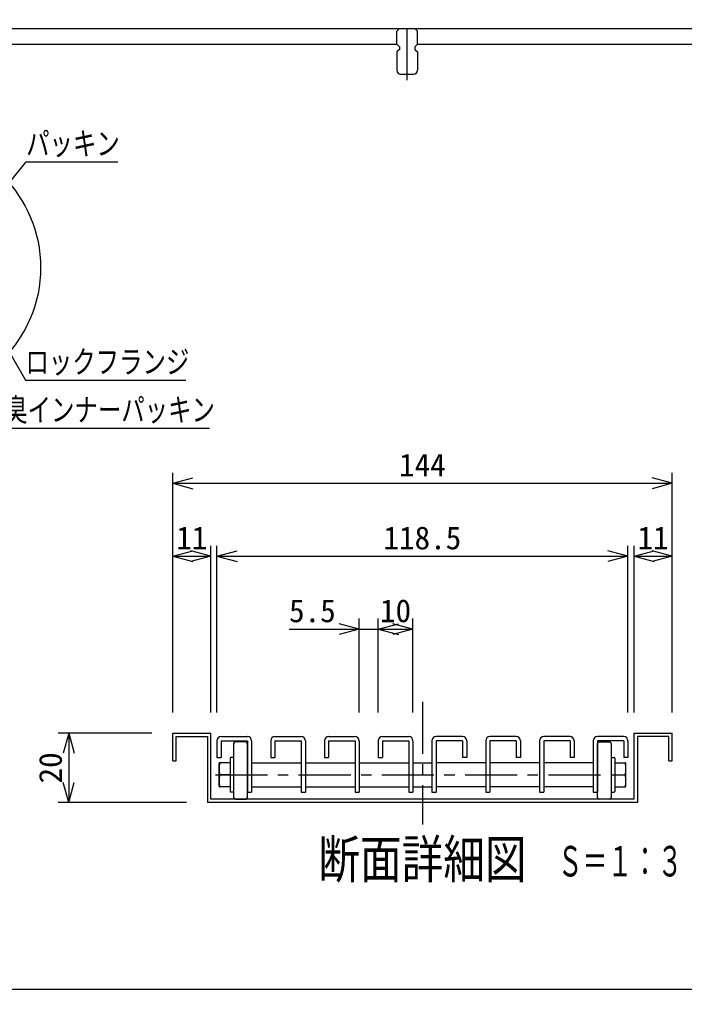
# Model space of a CAD drawing. Units: millimetres, scale not verified, with parts at other scales. Extents: x -1092 to 1092, y -744 to 696.
# Drawn here: x -390 to 121, y -744 to 2 of the extents above; entities that cross this region are included whole.
import ezdxf
from ezdxf.enums import TextEntityAlignment as Align

# ---------------------------------------------------------------- set-up
doc = ezdxf.new("R2010")
doc.units = ezdxf.units.MM
doc.header["$LTSCALE"] = 8
doc.linetypes.add('CHAIN1', pattern=[8, 5, -1, 1, -1])
for name, color, linetype in [('0-0_計極細', 2, 'Continuous'), ('0-1_計細線', 3, 'Continuous'), ('0-7_枠細線', 5, 'Continuous'), ('0-8_枠中線', 5, 'Continuous'), ('0-A_極細1', 7, 'Continuous'), ('0-D_寸法1', 7, 'Continuous'), ('1-2_極細2', 2, 'Continuous'), ('1-3_細線2', 4, 'Continuous'), ('1-5_寸法2', 7, 'Continuous')]:
    doc.layers.add(name, color=color, linetype=linetype)
doc.styles.add('ＭＳ ゴシック', font='')
doc.styles.get('ＭＳ ゴシック').set_extended_font_data('MS Gothic')

msp = doc.modelspace()

# ---------------------------------------------------------------- linework, layer by layer
at = {"layer": '0-0_計極細', "linetype": 'CHAIN1'}
msp.add_line((-91.996, -45.261), (-91.996, -0.208), dxfattribs=at)
at = {"layer": '0-1_計細線'}
for p, q in [((-689.996, -5.466), (426.004, -5.466)), ((-97.996, -5.478), (-99.996, -7.478)), ((-97.996, -5.478), (-85.996, -5.478)), ((-83.996, -7.478), (-85.996, -5.478)), ((-99.996, -17.478), (-99.996, -7.478)), ((-83.996, -17.478), (-83.996, -7.478)), ((-646.996, -17.466), (-99.996, -17.466)), ((-99.996, -17.478), (-97.996, -19.478)), ((-97.996, -21.478), (-99.996, -23.478)), ((-97.996, -19.478), (-97.996, -21.478)), ((-83.996, -17.478), (-85.996, -19.478)), ((-85.996, -19.478), (-85.996, -21.478)), ((-85.996, -21.478), (-83.996, -23.478)), ((-83.996, -17.466), (426.004, -17.466)), ((-99.996, -23.478), (-99.996, -37.478)), ((-83.996, -23.478), (-83.996, -37.478)), ((-96.996, -40.478), (-86.996, -40.478))]:
    msp.add_line(p, q, dxfattribs=at)
for centre, start, end in [((-96.996, -37.478), 180, 270), ((-86.996, -37.478), 270, 360)]:
    msp.add_arc(centre, 3, start, end, dxfattribs=at)
at = {"layer": '0-8_枠中線'}
msp.add_lwpolyline([(-1092, -744), (-1092, 696), (1092, 696), (1092, -744)], close=True, dxfattribs=at)
at = {"layer": '0-A_極細1'}
msp.add_circle((-473.071, -189.214), 99.281, dxfattribs=at)
at = {"layer": '0-D_寸法1'}
for points in [[(-417.703, -148.266), (-384.971, -107.975), (-314.571, -107.975)], [(-486.562, -196.979), (-419.849, -312.532), (-243.849, -312.532)], [(-418.802, -218.003), (-385.486, -275.703), (-262.286, -275.703)]]:
    msp.add_lwpolyline(points, dxfattribs=at)
at = {"layer": '1-2_極細2', "linetype": 'CHAIN1'}
for p, q in [((-80.22, -522.825), (-80.22, -617.218)), ((-239.419, -578.953), (80.03, -578.953))]:
    msp.add_line(p, q, dxfattribs=at)
at = {"layer": '1-2_極細2'}
for p, q in [((-269.553, -549.62), (-245.553, -549.62)), ((-269.553, -568.286), (-269.553, -549.62)), ((-245.553, -549.62), (-245.553, -600.286)), ((-242.886, -597.62), (-242.886, -546.953)), ((82.447, -546.953), (111.78, -546.953)), ((82.447, -597.62), (82.447, -546.953)), ((109.114, -549.62), (85.114, -549.62)), ((109.114, -568.286), (109.114, -549.62)), ((111.78, -568.286), (111.78, -546.953)), ((-272.22, -568.286), (-269.553, -568.286)), ((109.114, -568.286), (111.78, -568.286)), ((-228.078, -578.953), (-236.09, -578.953)), ((67.638, -578.953), (75.65, -578.953)), ((82.447, -597.62), (-242.886, -597.62))]:
    msp.add_line(p, q, dxfattribs=at)
for points in [[(-272.22, -568.286), (-272.22, -546.953), (-242.886, -546.953)], [(85.114, -549.62), (85.114, -600.286), (-245.553, -600.286)]]:
    msp.add_lwpolyline(points, dxfattribs=at)
for centre, start, end in [((-215.935, -574.286), 166.96433, 193.03802), ((55.496, -574.286), 346.96198, 13.03567), ((-215.935, -583.62), 166.96198, 193.03567), ((55.496, -583.62), 346.96433, 13.03802)]:
    msp.add_arc(centre, 20.688, start, end, dxfattribs=at)
at = {"layer": '1-3_細線2'}
for p, q in [((-235.02, -549.62), (-214.753, -549.62)), ((-193.686, -549.62), (-173.42, -549.62)), ((-152.353, -549.62), (-132.086, -549.62)), ((-111.02, -549.62), (-90.753, -549.62)), ((-49.42, -549.62), (-69.686, -549.62)), ((-8.086, -549.62), (-28.353, -549.62)), ((33.247, -549.62), (12.98, -549.62)), ((74.58, -549.62), (54.314, -549.62)), ((-238.22, -552.82), (-238.22, -565.62)), ((-235.02, -552.82), (-214.753, -552.82)), ((-235.02, -552.82), (-235.02, -565.62)), ((-225.42, -554.953), (-225.42, -596.286)), ((-216.086, -553.62), (-224.086, -553.62)), ((-214.753, -552.82), (-214.753, -592.286)), ((-214.753, -596.286), (-214.753, -554.953)), ((-211.553, -552.82), (-211.553, -592.286)), ((-196.886, -552.82), (-196.886, -565.62)), ((-193.686, -552.82), (-173.42, -552.82)), ((-193.686, -552.82), (-193.686, -565.62)), ((-173.42, -552.82), (-173.42, -592.286)), ((-170.22, -552.82), (-170.22, -592.286)), ((-155.553, -552.82), (-155.553, -565.62)), ((-152.353, -552.82), (-152.353, -565.62)), ((-128.886, -552.82), (-128.886, -592.286)), ((-114.22, -552.82), (-114.22, -565.62)), ((-111.02, -552.82), (-111.02, -565.62)), ((-87.553, -552.82), (-87.553, -592.286)), ((-72.886, -552.82), (-72.886, -592.286)), ((-49.42, -552.82), (-49.42, -565.62)), ((-46.22, -552.82), (-46.22, -565.62)), ((-31.553, -552.82), (-31.553, -592.286)), ((-8.086, -552.82), (-28.353, -552.82)), ((-28.353, -552.82), (-28.353, -592.286)), ((-8.086, -552.82), (-8.086, -565.62)), ((-4.886, -552.82), (-4.886, -565.62)), ((9.78, -552.82), (9.78, -592.286)), ((33.247, -552.82), (12.98, -552.82)), ((12.98, -552.82), (12.98, -592.286)), ((33.247, -552.82), (33.247, -565.62)), ((36.447, -552.82), (36.447, -565.62)), ((51.114, -552.82), (51.114, -592.286)), ((54.314, -552.82), (54.314, -592.286)), ((74.58, -552.82), (54.314, -552.82)), ((54.314, -596.286), (54.314, -554.953)), ((55.647, -553.62), (63.647, -553.62)), ((64.98, -554.953), (64.98, -596.286)), ((74.58, -552.82), (74.58, -565.62)), ((77.78, -552.82), (77.78, -565.62)), ((-238.22, -565.62), (-235.02, -565.62)), ((-228.078, -566.153), (-228.078, -580.286)), ((-225.42, -565.62), (-227.544, -565.62)), ((-196.886, -565.62), (-193.686, -565.62)), ((-155.553, -565.62), (-152.353, -565.62)), ((-114.22, -565.62), (-111.02, -565.62)), ((-46.22, -565.62), (-49.42, -565.62)), ((-4.886, -565.62), (-8.086, -565.62)), ((36.447, -565.62), (33.247, -565.62)), ((64.98, -565.62), (67.105, -565.62)), ((67.638, -566.153), (67.638, -580.286)), ((77.78, -565.62), (74.58, -565.62)), ((-236.623, -587.753), (-236.623, -570.153)), ((-228.078, -569.62), (-236.09, -569.62)), ((-211.553, -569.753), (-173.42, -569.753)), ((-170.22, -569.753), (-132.086, -569.753)), ((-128.886, -569.753), (-90.753, -569.753)), ((-87.553, -569.753), (-72.886, -569.753)), ((-31.553, -569.753), (-69.686, -569.753)), ((9.78, -569.753), (-28.353, -569.753)), ((51.114, -569.753), (12.98, -569.753)), ((54.314, -572.06), (54.314, -582.646)), ((67.638, -569.62), (75.65, -569.62)), ((76.184, -587.753), (76.184, -570.153)), ((-228.078, -580.286), (-228.078, -591.753)), ((67.638, -580.286), (67.638, -591.753)), ((-228.078, -588.286), (-236.09, -588.286)), ((-211.553, -588.153), (-173.42, -588.153)), ((-170.22, -588.153), (-132.086, -588.153)), ((-128.886, -588.153), (-90.753, -588.153)), ((-87.553, -588.153), (-72.886, -588.153)), ((-31.553, -588.153), (-69.686, -588.153)), ((9.78, -588.153), (-28.353, -588.153)), ((51.114, -588.153), (12.98, -588.153)), ((67.638, -588.286), (75.65, -588.286)), ((-225.42, -592.286), (-227.544, -592.286)), ((-214.753, -592.286), (-211.553, -592.286)), ((-173.42, -592.286), (-170.22, -592.286)), ((-132.086, -592.286), (-128.886, -592.286)), ((-90.753, -592.286), (-87.553, -592.286)), ((-72.886, -592.286), (-69.686, -592.286)), ((-31.553, -592.286), (-28.353, -592.286)), ((9.78, -592.286), (12.98, -592.286)), ((51.114, -592.286), (54.314, -592.286)), ((64.98, -592.286), (67.105, -592.286)), ((-224.086, -597.62), (-216.086, -597.62)), ((63.647, -597.62), (55.647, -597.62))]:
    msp.add_line(p, q, dxfattribs=at)
for points in [[(-152.353, -552.82), (-132.086, -552.82), (-132.086, -592.286)], [(-111.02, -552.82), (-90.753, -552.82), (-90.753, -592.286)], [(-49.42, -552.82), (-69.686, -552.82), (-69.686, -592.286)]]:
    msp.add_lwpolyline(points, dxfattribs=at)
for centre, radius, start, end in [((-235.02, -552.82), 3.2, 90, 180), ((-214.753, -552.82), 3.2, 0, 90), ((-193.686, -552.82), 3.2, 90, 180), ((-173.42, -552.82), 3.2, 0, 90), ((-152.353, -552.82), 3.2, 90, 180), ((-132.086, -552.82), 3.2, 0, 90), ((-111.02, -552.82), 3.2, 90, 180), ((-90.753, -552.82), 3.2, 0, 90), ((-69.686, -552.82), 3.2, 90, 180), ((-49.42, -552.82), 3.2, 0, 90), ((-28.353, -552.82), 3.2, 90, 180), ((-8.086, -552.82), 3.2, 0, 90), ((12.98, -552.82), 3.2, 90, 180), ((33.247, -552.82), 3.2, 0, 90), ((54.314, -552.82), 3.2, 90, 180), ((74.58, -552.82), 3.2, 0, 90), ((-224.086, -554.953), 1.333, 90, 180), ((-216.086, -554.953), 1.333, 0, 90), ((55.647, -554.953), 1.333, 90, 180), ((63.647, -554.953), 1.333, 0, 90), ((-227.544, -566.153), 0.533, 90, 180), ((67.105, -566.153), 0.533, 0, 90), ((-236.09, -570.153), 0.533, 90, 180), ((75.65, -570.153), 0.533, 0, 90), ((-236.09, -587.753), 0.533, 180, 270), ((75.65, -587.753), 0.533, 270, 360), ((-227.544, -591.753), 0.533, 180, 270), ((-224.086, -596.286), 1.333, 180, 270), ((-216.086, -596.286), 1.333, 270, 360), ((55.647, -596.286), 1.333, 180, 270), ((63.647, -596.286), 1.333, 270, 360), ((67.105, -591.753), 0.533, 270, 360)]:
    msp.add_arc(centre, radius, start, end, dxfattribs=at)
at = {"layer": '1-5_寸法2'}
for p, q in [((-272.22, -530.953), (-272.22, -346.953)), ((111.78, -530.953), (111.78, -346.953)), ((-272.22, -354.953), (-256.765, -350.812)), ((-272.22, -354.953), (-256.765, -359.094)), ((-272.22, -354.953), (111.78, -354.953)), ((111.78, -354.953), (96.326, -350.812)), ((111.78, -354.953), (96.326, -359.094)), ((-272.22, -530.953), (-272.22, -402.953)), ((-272.22, -410.953), (-256.765, -406.812)), ((-242.886, -410.953), (-258.341, -406.812)), ((-242.886, -530.953), (-242.886, -402.953)), ((-238.22, -530.953), (-238.22, -402.953)), ((-238.22, -410.953), (-222.765, -406.812)), ((77.78, -410.953), (62.326, -406.812)), ((77.78, -530.953), (77.78, -402.953)), ((82.447, -530.953), (82.447, -402.953)), ((82.447, -410.953), (97.902, -406.812)), ((111.78, -410.953), (96.326, -406.812)), ((111.78, -530.953), (111.78, -402.953)), ((-272.22, -410.953), (-256.765, -415.094)), ((-272.22, -410.953), (-242.886, -410.953)), ((-242.886, -410.953), (-258.341, -415.094)), ((-238.22, -410.953), (-222.765, -415.094)), ((-238.22, -410.953), (77.78, -410.953)), ((77.78, -410.953), (62.326, -415.094)), ((82.447, -410.953), (97.902, -415.094)), ((82.447, -410.953), (111.78, -410.953)), ((111.78, -410.953), (96.326, -415.094)), ((-128.886, -530.953), (-128.886, -458.953)), ((-114.22, -530.953), (-114.22, -458.953)), ((-87.553, -530.953), (-87.553, -458.953)), ((-182.804, -466.953), (-114.22, -466.953)), ((-128.886, -466.953), (-144.341, -462.812)), ((-128.886, -466.953), (-144.341, -471.094)), ((-114.22, -466.953), (-98.765, -462.812)), ((-114.22, -466.953), (-98.765, -471.094)), ((-114.22, -466.953), (-87.553, -466.953)), ((-87.553, -466.953), (-103.008, -462.812)), ((-87.553, -466.953), (-103.008, -471.094)), ((-288.22, -546.953), (-360.22, -546.953)), ((-352.22, -546.953), (-356.361, -562.408)), ((-352.22, -546.953), (-348.079, -562.408)), ((-352.22, -546.953), (-352.22, -600.286)), ((-352.22, -600.286), (-356.361, -584.832)), ((-352.22, -600.286), (-348.079, -584.832)), ((-261.553, -600.286), (-360.22, -600.286))]:
    msp.add_line(p, q, dxfattribs=at)

# ---------------------------------------------------------------- texts
at = {"layer": '0-7_枠細線', "style": 'ＭＳ ゴシック'}
for s, height, width, p in [('断面詳細図', 29.33, 0.8, (-160.22, -667.26)), ('Ｓ＝１：３', 23.46, 0.6, (23.699, -664.103))]:
    msp.add_text(s, height=height, dxfattribs=dict(at, width=width)).set_placement(p, align=Align.BOTTOM_LEFT)
at = {"layer": '0-D_寸法1', "style": 'ＭＳ ゴシック', "width": 0.75}
for s, p in [('パッキン', (-384.971, -107.975)), ('ロックフランジ', (-385.486, -275.703)), ('防臭インナーパッキン', (-419.849, -312.532))]:
    msp.add_text(s, height=17.6, dxfattribs=at).set_placement(p, align=Align.BOTTOM_LEFT)
at = {"layer": '1-5_寸法2', "style": 'ＭＳ ゴシック'}
for s, p in [('144', (-98.22, -354.953)), ('11', (-269.553, -410.953)), ('118.5', (-110.22, -410.953)), ('11', (85.114, -410.953)), ('5.5', (-182.804, -466.953)), ('10', (-112.886, -466.953))]:
    msp.add_text(s, height=17.6, dxfattribs=at).set_placement(p, align=Align.BOTTOM_LEFT)
msp.add_text('20', height=17.6, rotation=90, dxfattribs=at).set_placement((-352.22, -585.62), align=Align.BOTTOM_LEFT)

doc.saveas('drawing.dxf')
